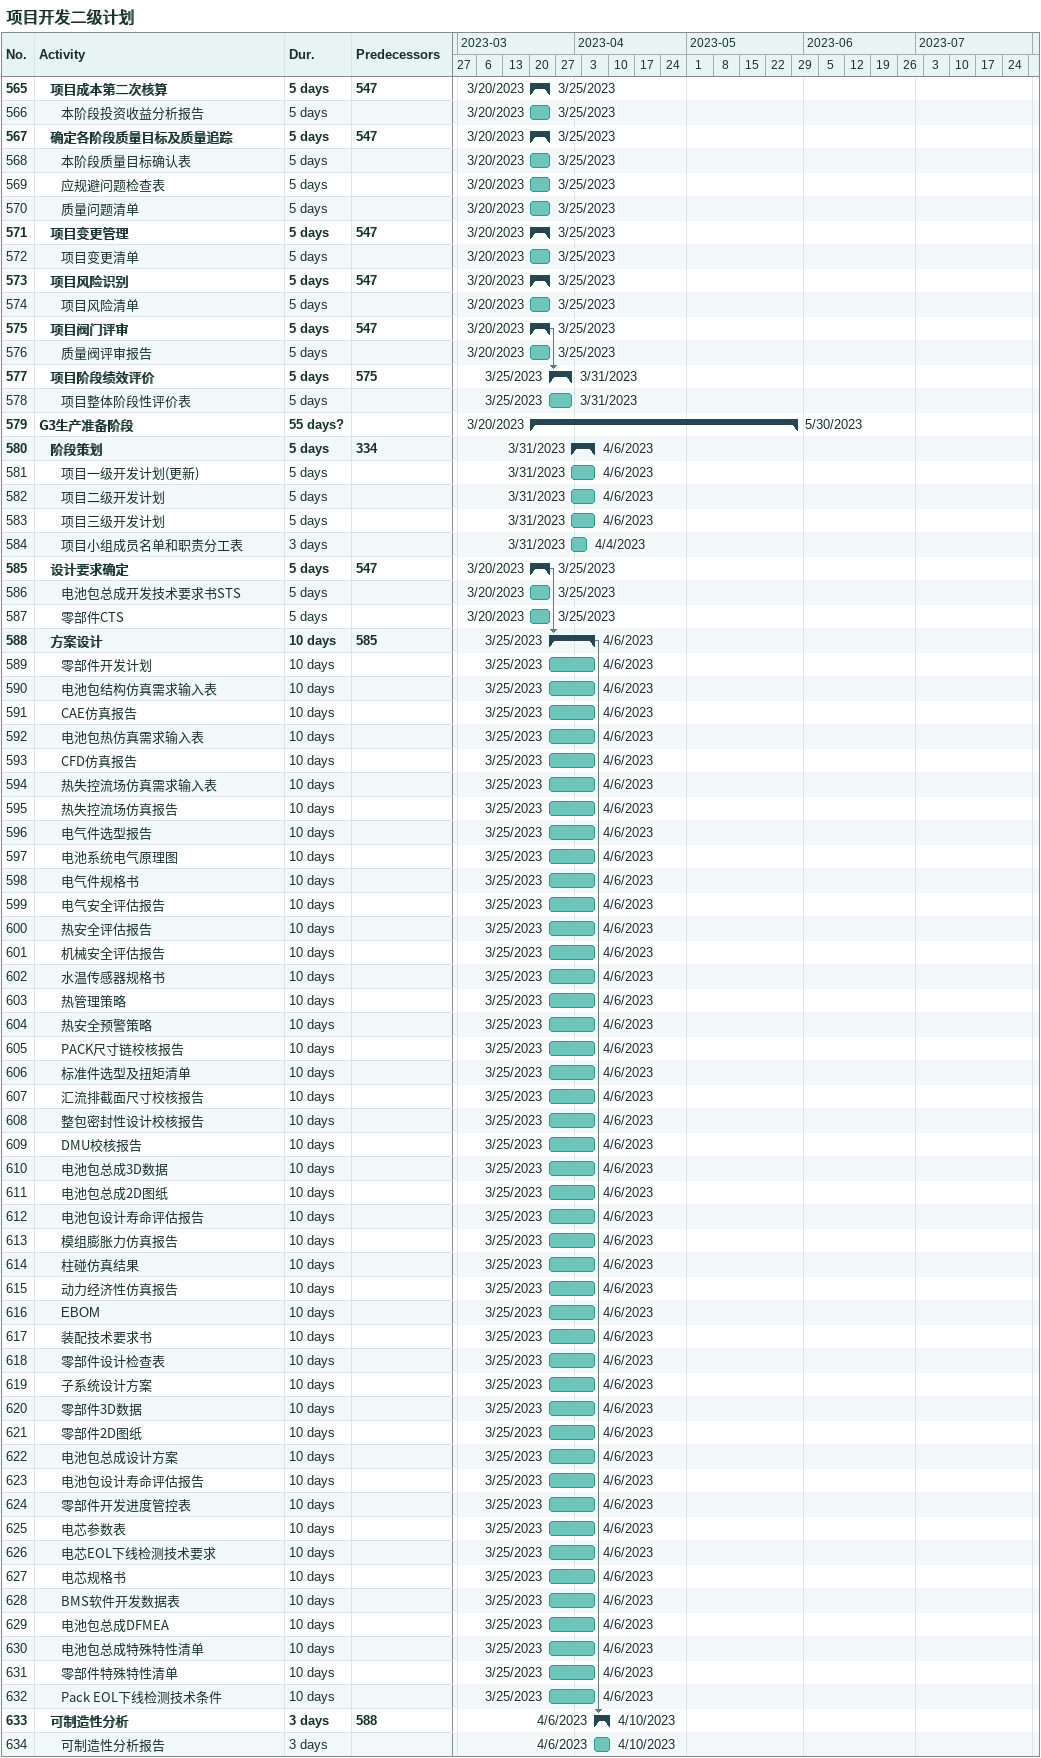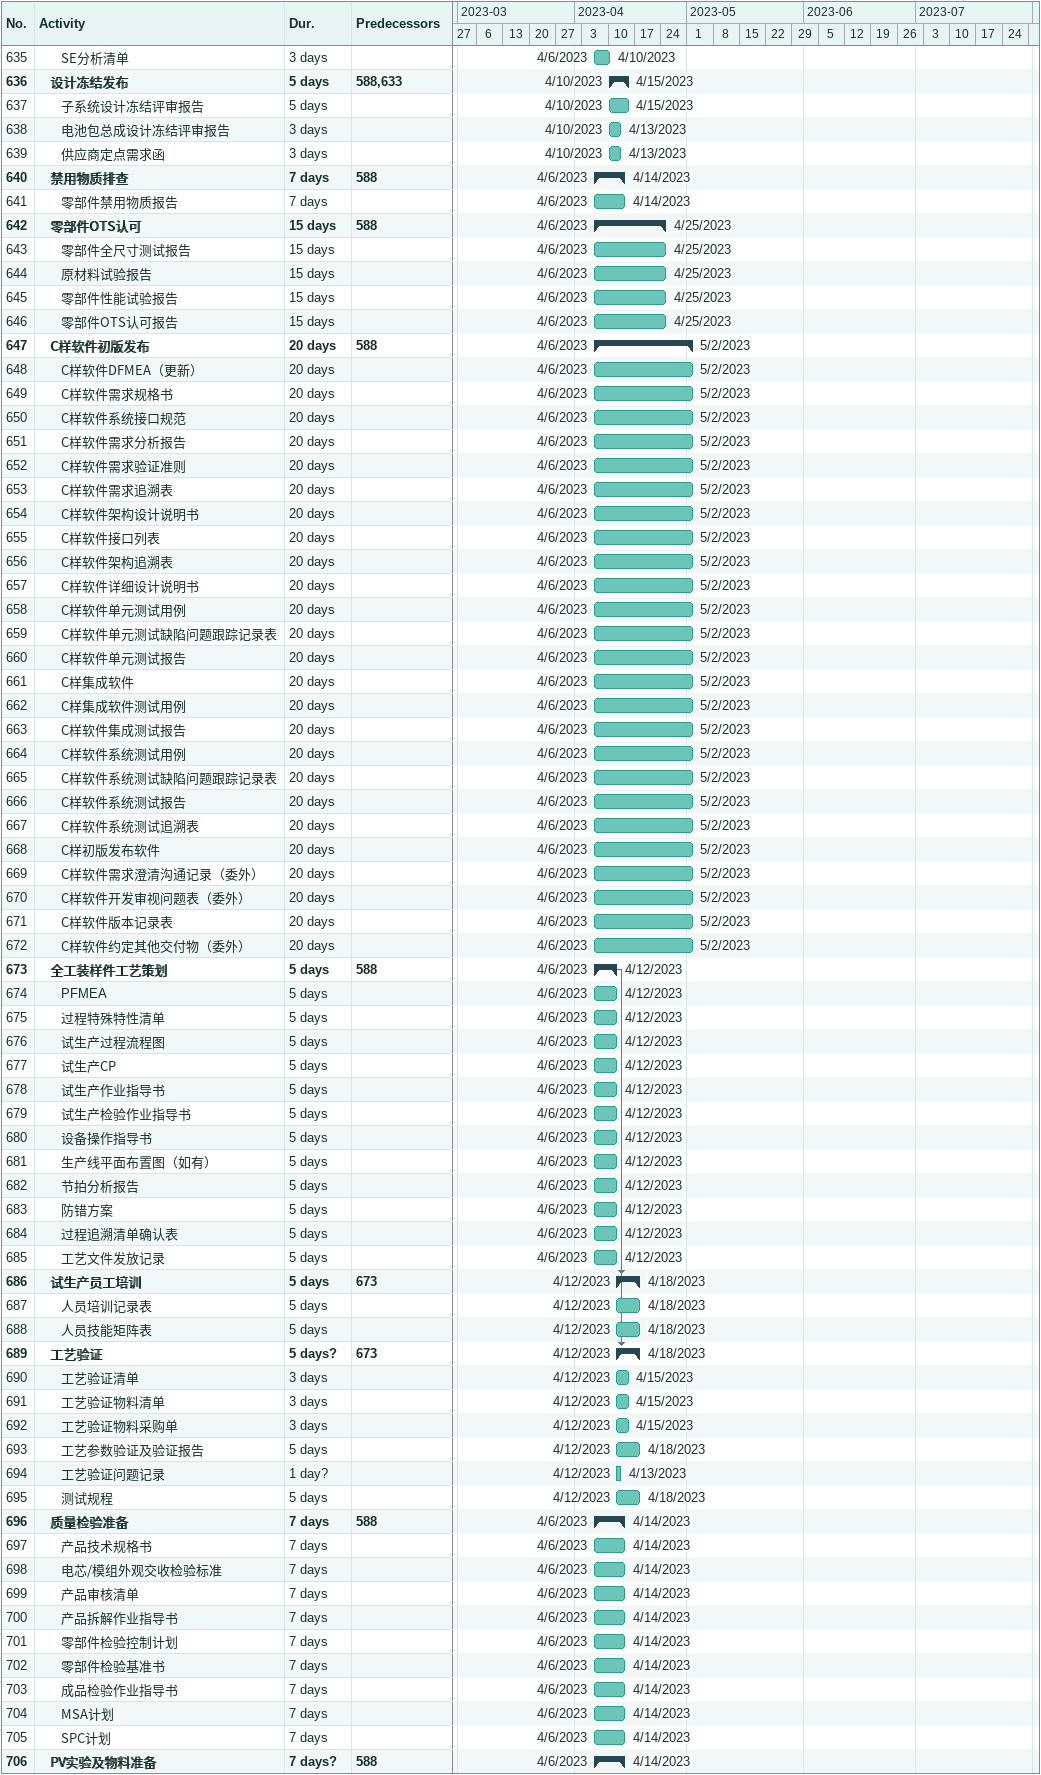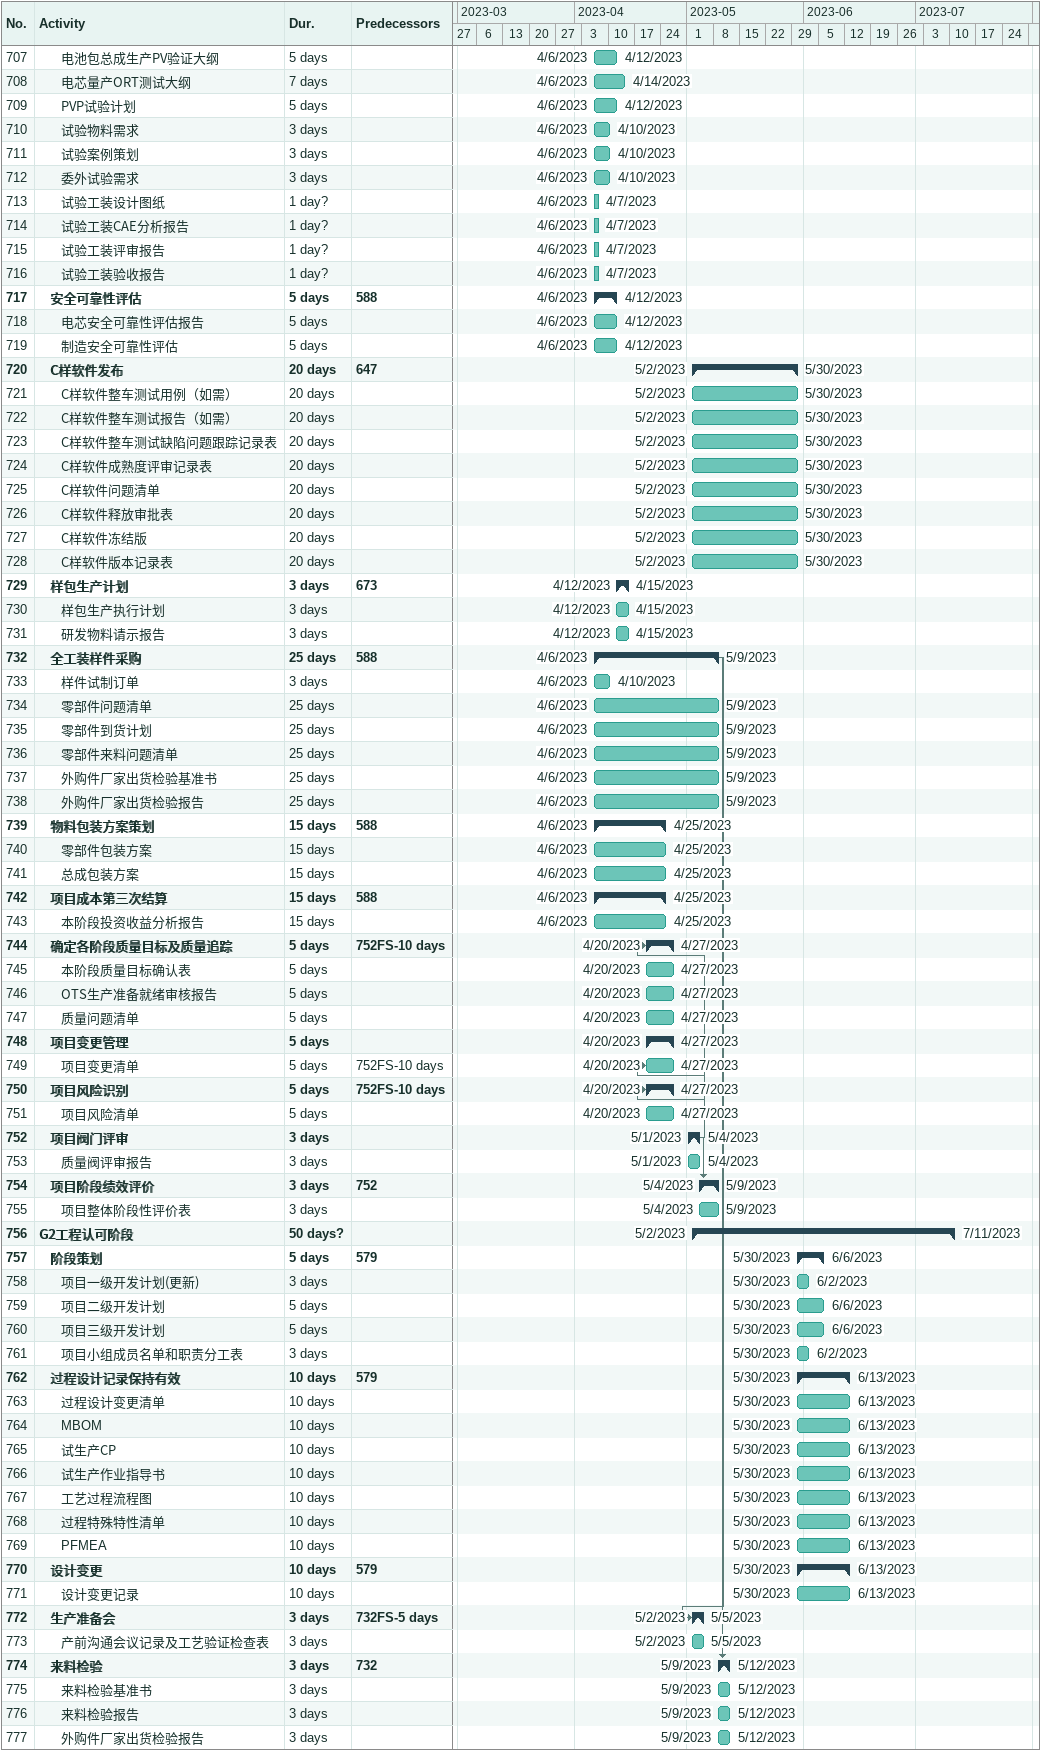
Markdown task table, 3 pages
项目开发二级计划

| ID | Level | Task | Duration | Start | Finish | Predecessors |
|---|---|---|---|---|---|---|
| 565 | 2 | **项目成本第二次核算** | 5d | 2023-03-20 | 2023-03-25 | 547 |
| 566 | 3 | 本阶段投资收益分析报告 | 5d | 2023-03-20 | 2023-03-25 |  |
| 567 | 2 | **确定各阶段质量目标及质量追踪** | 5d | 2023-03-20 | 2023-03-25 | 547 |
| 568 | 3 | 本阶段质量目标确认表 | 5d | 2023-03-20 | 2023-03-25 |  |
| 569 | 3 | 应规避问题检查表 | 5d | 2023-03-20 | 2023-03-25 |  |
| 570 | 3 | 质量问题清单 | 5d | 2023-03-20 | 2023-03-25 |  |
| 571 | 2 | **项目变更管理** | 5d | 2023-03-20 | 2023-03-25 | 547 |
| 572 | 3 | 项目变更清单 | 5d | 2023-03-20 | 2023-03-25 |  |
| 573 | 2 | **项目风险识别** | 5d | 2023-03-20 | 2023-03-25 | 547 |
| 574 | 3 | 项目风险清单 | 5d | 2023-03-20 | 2023-03-25 |  |
| 575 | 2 | **项目阀门评审** | 5d | 2023-03-20 | 2023-03-25 | 547 |
| 576 | 3 | 质量阀评审报告 | 5d | 2023-03-20 | 2023-03-25 |  |
| 577 | 2 | **项目阶段绩效评价** | 5d | 2023-03-25 | 2023-03-31 | 575 |
| 578 | 3 | 项目整体阶段性评价表 | 5d | 2023-03-25 | 2023-03-31 |  |
| 579 | 1 | **G3生产准备阶段** | 55d? | 2023-03-20 | 2023-05-30 |  |
| 580 | 2 | **阶段策划** | 5d | 2023-03-31 | 2023-04-06 | 334 |
| 581 | 3 | 项目一级开发计划(更新) | 5d | 2023-03-31 | 2023-04-06 |  |
| 582 | 3 | 项目二级开发计划 | 5d | 2023-03-31 | 2023-04-06 |  |
| 583 | 3 | 项目三级开发计划 | 5d | 2023-03-31 | 2023-04-06 |  |
| 584 | 3 | 项目小组成员名单和职责分工表 | 3d | 2023-03-31 | 2023-04-04 |  |
| 585 | 2 | **设计要求确定** | 5d | 2023-03-20 | 2023-03-25 | 547 |
| 586 | 3 | 电池包总成开发技术要求书STS | 5d | 2023-03-20 | 2023-03-25 |  |
| 587 | 3 | 零部件CTS | 5d | 2023-03-20 | 2023-03-25 |  |
| 588 | 2 | **方案设计** | 10d | 2023-03-25 | 2023-04-06 | 585 |
| 589 | 3 | 零部件开发计划 | 10d | 2023-03-25 | 2023-04-06 |  |
| 590 | 3 | 电池包结构仿真需求输入表 | 10d | 2023-03-25 | 2023-04-06 |  |
| 591 | 3 | CAE仿真报告 | 10d | 2023-03-25 | 2023-04-06 |  |
| 592 | 3 | 电池包热仿真需求输入表 | 10d | 2023-03-25 | 2023-04-06 |  |
| 593 | 3 | CFD仿真报告 | 10d | 2023-03-25 | 2023-04-06 |  |
| 594 | 3 | 热失控流场仿真需求输入表 | 10d | 2023-03-25 | 2023-04-06 |  |
| 595 | 3 | 热失控流场仿真报告 | 10d | 2023-03-25 | 2023-04-06 |  |
| 596 | 3 | 电气件选型报告 | 10d | 2023-03-25 | 2023-04-06 |  |
| 597 | 3 | 电池系统电气原理图 | 10d | 2023-03-25 | 2023-04-06 |  |
| 598 | 3 | 电气件规格书 | 10d | 2023-03-25 | 2023-04-06 |  |
| 599 | 3 | 电气安全评估报告 | 10d | 2023-03-25 | 2023-04-06 |  |
| 600 | 3 | 热安全评估报告 | 10d | 2023-03-25 | 2023-04-06 |  |
| 601 | 3 | 机械安全评估报告 | 10d | 2023-03-25 | 2023-04-06 |  |
| 602 | 3 | 水温传感器规格书 | 10d | 2023-03-25 | 2023-04-06 |  |
| 603 | 3 | 热管理策略 | 10d | 2023-03-25 | 2023-04-06 |  |
| 604 | 3 | 热安全预警策略 | 10d | 2023-03-25 | 2023-04-06 |  |
| 605 | 3 | PACK尺寸链校核报告 | 10d | 2023-03-25 | 2023-04-06 |  |
| 606 | 3 | 标准件选型及扭矩清单 | 10d | 2023-03-25 | 2023-04-06 |  |
| 607 | 3 | 汇流排截面尺寸校核报告 | 10d | 2023-03-25 | 2023-04-06 |  |
| 608 | 3 | 整包密封性设计校核报告 | 10d | 2023-03-25 | 2023-04-06 |  |
| 609 | 3 | DMU校核报告 | 10d | 2023-03-25 | 2023-04-06 |  |
| 610 | 3 | 电池包总成3D数据 | 10d | 2023-03-25 | 2023-04-06 |  |
| 611 | 3 | 电池包总成2D图纸 | 10d | 2023-03-25 | 2023-04-06 |  |
| 612 | 3 | 电池包设计寿命评估报告 | 10d | 2023-03-25 | 2023-04-06 |  |
| 613 | 3 | 模组膨胀力仿真报告 | 10d | 2023-03-25 | 2023-04-06 |  |
| 614 | 3 | 柱碰仿真结果 | 10d | 2023-03-25 | 2023-04-06 |  |
| 615 | 3 | 动力经济性仿真报告 | 10d | 2023-03-25 | 2023-04-06 |  |
| 616 | 3 | EBOM | 10d | 2023-03-25 | 2023-04-06 |  |
| 617 | 3 | 装配技术要求书 | 10d | 2023-03-25 | 2023-04-06 |  |
| 618 | 3 | 零部件设计检查表 | 10d | 2023-03-25 | 2023-04-06 |  |
| 619 | 3 | 子系统设计方案 | 10d | 2023-03-25 | 2023-04-06 |  |
| 620 | 3 | 零部件3D数据 | 10d | 2023-03-25 | 2023-04-06 |  |
| 621 | 3 | 零部件2D图纸 | 10d | 2023-03-25 | 2023-04-06 |  |
| 622 | 3 | 电池包总成设计方案 | 10d | 2023-03-25 | 2023-04-06 |  |
| 623 | 3 | 电池包设计寿命评估报告 | 10d | 2023-03-25 | 2023-04-06 |  |
| 624 | 3 | 零部件开发进度管控表 | 10d | 2023-03-25 | 2023-04-06 |  |
| 625 | 3 | 电芯参数表 | 10d | 2023-03-25 | 2023-04-06 |  |
| 626 | 3 | 电芯EOL下线检测技术要求 | 10d | 2023-03-25 | 2023-04-06 |  |
| 627 | 3 | 电芯规格书 | 10d | 2023-03-25 | 2023-04-06 |  |
| 628 | 3 | BMS软件开发数据表 | 10d | 2023-03-25 | 2023-04-06 |  |
| 629 | 3 | 电池包总成DFMEA | 10d | 2023-03-25 | 2023-04-06 |  |
| 630 | 3 | 电池包总成特殊特性清单 | 10d | 2023-03-25 | 2023-04-06 |  |
| 631 | 3 | 零部件特殊特性清单 | 10d | 2023-03-25 | 2023-04-06 |  |
| 632 | 3 | Pack EOL下线检测技术条件 | 10d | 2023-03-25 | 2023-04-06 |  |
| 633 | 2 | **可制造性分析** | 3d | 2023-04-06 | 2023-04-10 | 588 |
| 634 | 3 | 可制造性分析报告 | 3d | 2023-04-06 | 2023-04-10 |  |
| 635 | 3 | SE分析清单 | 3d | 2023-04-06 | 2023-04-10 |  |
| 636 | 2 | **设计冻结发布** | 5d | 2023-04-10 | 2023-04-15 | 588, 633 |
| 637 | 3 | 子系统设计冻结评审报告 | 5d | 2023-04-10 | 2023-04-15 |  |
| 638 | 3 | 电池包总成设计冻结评审报告 | 3d | 2023-04-10 | 2023-04-13 |  |
| 639 | 3 | 供应商定点需求函 | 3d | 2023-04-10 | 2023-04-13 |  |
| 640 | 2 | **禁用物质排查** | 7d | 2023-04-06 | 2023-04-14 | 588 |
| 641 | 3 | 零部件禁用物质报告 | 7d | 2023-04-06 | 2023-04-14 |  |
| 642 | 2 | **零部件OTS认可** | 15d | 2023-04-06 | 2023-04-25 | 588 |
| 643 | 3 | 零部件全尺寸测试报告 | 15d | 2023-04-06 | 2023-04-25 |  |
| 644 | 3 | 原材料试验报告 | 15d | 2023-04-06 | 2023-04-25 |  |
| 645 | 3 | 零部件性能试验报告 | 15d | 2023-04-06 | 2023-04-25 |  |
| 646 | 3 | 零部件OTS认可报告 | 15d | 2023-04-06 | 2023-04-25 |  |
| 647 | 2 | **C样软件初版发布** | 20d | 2023-04-06 | 2023-05-02 | 588 |
| 648 | 3 | C样软件DFMEA（更新） | 20d | 2023-04-06 | 2023-05-02 |  |
| 649 | 3 | C样软件需求规格书 | 20d | 2023-04-06 | 2023-05-02 |  |
| 650 | 3 | C样软件系统接口规范 | 20d | 2023-04-06 | 2023-05-02 |  |
| 651 | 3 | C样软件需求分析报告 | 20d | 2023-04-06 | 2023-05-02 |  |
| 652 | 3 | C样软件需求验证准则 | 20d | 2023-04-06 | 2023-05-02 |  |
| 653 | 3 | C样软件需求追溯表 | 20d | 2023-04-06 | 2023-05-02 |  |
| 654 | 3 | C样软件架构设计说明书 | 20d | 2023-04-06 | 2023-05-02 |  |
| 655 | 3 | C样软件接口列表 | 20d | 2023-04-06 | 2023-05-02 |  |
| 656 | 3 | C样软件架构追溯表 | 20d | 2023-04-06 | 2023-05-02 |  |
| 657 | 3 | C样软件详细设计说明书 | 20d | 2023-04-06 | 2023-05-02 |  |
| 658 | 3 | C样软件单元测试用例 | 20d | 2023-04-06 | 2023-05-02 |  |
| 659 | 3 | C样软件单元测试缺陷问题跟踪记录表 | 20d | 2023-04-06 | 2023-05-02 |  |
| 660 | 3 | C样软件单元测试报告 | 20d | 2023-04-06 | 2023-05-02 |  |
| 661 | 3 | C样集成软件 | 20d | 2023-04-06 | 2023-05-02 |  |
| 662 | 3 | C样集成软件测试用例 | 20d | 2023-04-06 | 2023-05-02 |  |
| 663 | 3 | C样软件集成测试报告 | 20d | 2023-04-06 | 2023-05-02 |  |
| 664 | 3 | C样软件系统测试用例 | 20d | 2023-04-06 | 2023-05-02 |  |
| 665 | 3 | C样软件系统测试缺陷问题跟踪记录表 | 20d | 2023-04-06 | 2023-05-02 |  |
| 666 | 3 | C样软件系统测试报告 | 20d | 2023-04-06 | 2023-05-02 |  |
| 667 | 3 | C样软件系统测试追溯表 | 20d | 2023-04-06 | 2023-05-02 |  |
| 668 | 3 | C样初版发布软件 | 20d | 2023-04-06 | 2023-05-02 |  |
| 669 | 3 | C样软件需求澄清沟通记录（委外） | 20d | 2023-04-06 | 2023-05-02 |  |
| 670 | 3 | C样软件开发审视问题表（委外） | 20d | 2023-04-06 | 2023-05-02 |  |
| 671 | 3 | C样软件版本记录表 | 20d | 2023-04-06 | 2023-05-02 |  |
| 672 | 3 | C样软件约定其他交付物（委外） | 20d | 2023-04-06 | 2023-05-02 |  |
| 673 | 2 | **全工装样件工艺策划** | 5d | 2023-04-06 | 2023-04-12 | 588 |
| 674 | 3 | PFMEA | 5d | 2023-04-06 | 2023-04-12 |  |
| 675 | 3 | 过程特殊特性清单 | 5d | 2023-04-06 | 2023-04-12 |  |
| 676 | 3 | 试生产过程流程图 | 5d | 2023-04-06 | 2023-04-12 |  |
| 677 | 3 | 试生产CP | 5d | 2023-04-06 | 2023-04-12 |  |
| 678 | 3 | 试生产作业指导书 | 5d | 2023-04-06 | 2023-04-12 |  |
| 679 | 3 | 试生产检验作业指导书 | 5d | 2023-04-06 | 2023-04-12 |  |
| 680 | 3 | 设备操作指导书 | 5d | 2023-04-06 | 2023-04-12 |  |
| 681 | 3 | 生产线平面布置图（如有） | 5d | 2023-04-06 | 2023-04-12 |  |
| 682 | 3 | 节拍分析报告 | 5d | 2023-04-06 | 2023-04-12 |  |
| 683 | 3 | 防错方案 | 5d | 2023-04-06 | 2023-04-12 |  |
| 684 | 3 | 过程追溯清单确认表 | 5d | 2023-04-06 | 2023-04-12 |  |
| 685 | 3 | 工艺文件发放记录 | 5d | 2023-04-06 | 2023-04-12 |  |
| 686 | 2 | **试生产员工培训** | 5d | 2023-04-12 | 2023-04-18 | 673 |
| 687 | 3 | 人员培训记录表 | 5d | 2023-04-12 | 2023-04-18 |  |
| 688 | 3 | 人员技能矩阵表 | 5d | 2023-04-12 | 2023-04-18 |  |
| 689 | 2 | **工艺验证** | 5d? | 2023-04-12 | 2023-04-18 | 673 |
| 690 | 3 | 工艺验证清单 | 3d | 2023-04-12 | 2023-04-15 |  |
| 691 | 3 | 工艺验证物料清单 | 3d | 2023-04-12 | 2023-04-15 |  |
| 692 | 3 | 工艺验证物料采购单 | 3d | 2023-04-12 | 2023-04-15 |  |
| 693 | 3 | 工艺参数验证及验证报告 | 5d | 2023-04-12 | 2023-04-18 |  |
| 694 | 3 | 工艺验证问题记录 | 1d? | 2023-04-12 | 2023-04-13 |  |
| 695 | 3 | 测试规程 | 5d | 2023-04-12 | 2023-04-18 |  |
| 696 | 2 | **质量检验准备** | 7d | 2023-04-06 | 2023-04-14 | 588 |
| 697 | 3 | 产品技术规格书 | 7d | 2023-04-06 | 2023-04-14 |  |
| 698 | 3 | 电芯/模组外观交收检验标准 | 7d | 2023-04-06 | 2023-04-14 |  |
| 699 | 3 | 产品审核清单 | 7d | 2023-04-06 | 2023-04-14 |  |
| 700 | 3 | 产品拆解作业指导书 | 7d | 2023-04-06 | 2023-04-14 |  |
| 701 | 3 | 零部件检验控制计划 | 7d | 2023-04-06 | 2023-04-14 |  |
| 702 | 3 | 零部件检验基准书 | 7d | 2023-04-06 | 2023-04-14 |  |
| 703 | 3 | 成品检验作业指导书 | 7d | 2023-04-06 | 2023-04-14 |  |
| 704 | 3 | MSA计划 | 7d | 2023-04-06 | 2023-04-14 |  |
| 705 | 3 | SPC计划 | 7d | 2023-04-06 | 2023-04-14 |  |
| 706 | 2 | **PV实验及物料准备** | 7d? | 2023-04-06 | 2023-04-14 | 588 |
| 707 | 3 | 电池包总成生产PV验证大纲 | 5d | 2023-04-06 | 2023-04-12 |  |
| 708 | 3 | 电芯量产ORT测试大纲 | 7d | 2023-04-06 | 2023-04-14 |  |
| 709 | 3 | PVP试验计划 | 5d | 2023-04-06 | 2023-04-12 |  |
| 710 | 3 | 试验物料需求 | 3d | 2023-04-06 | 2023-04-10 |  |
| 711 | 3 | 试验案例策划 | 3d | 2023-04-06 | 2023-04-10 |  |
| 712 | 3 | 委外试验需求 | 3d | 2023-04-06 | 2023-04-10 |  |
| 713 | 3 | 试验工装设计图纸 | 1d? | 2023-04-06 | 2023-04-07 |  |
| 714 | 3 | 试验工装CAE分析报告 | 1d? | 2023-04-06 | 2023-04-07 |  |
| 715 | 3 | 试验工装评审报告 | 1d? | 2023-04-06 | 2023-04-07 |  |
| 716 | 3 | 试验工装验收报告 | 1d? | 2023-04-06 | 2023-04-07 |  |
| 717 | 2 | **安全可靠性评估** | 5d | 2023-04-06 | 2023-04-12 | 588 |
| 718 | 3 | 电芯安全可靠性评估报告 | 5d | 2023-04-06 | 2023-04-12 |  |
| 719 | 3 | 制造安全可靠性评估 | 5d | 2023-04-06 | 2023-04-12 |  |
| 720 | 2 | **C样软件发布** | 20d | 2023-05-02 | 2023-05-30 | 647 |
| 721 | 3 | C样软件整车测试用例（如需） | 20d | 2023-05-02 | 2023-05-30 |  |
| 722 | 3 | C样软件整车测试报告（如需） | 20d | 2023-05-02 | 2023-05-30 |  |
| 723 | 3 | C样软件整车测试缺陷问题跟踪记录表 | 20d | 2023-05-02 | 2023-05-30 |  |
| 724 | 3 | C样软件成熟度评审记录表 | 20d | 2023-05-02 | 2023-05-30 |  |
| 725 | 3 | C样软件问题清单 | 20d | 2023-05-02 | 2023-05-30 |  |
| 726 | 3 | C样软件释放审批表 | 20d | 2023-05-02 | 2023-05-30 |  |
| 727 | 3 | C样软件冻结版 | 20d | 2023-05-02 | 2023-05-30 |  |
| 728 | 3 | C样软件版本记录表 | 20d | 2023-05-02 | 2023-05-30 |  |
| 729 | 2 | **样包生产计划** | 3d | 2023-04-12 | 2023-04-15 | 673 |
| 730 | 3 | 样包生产执行计划 | 3d | 2023-04-12 | 2023-04-15 |  |
| 731 | 3 | 研发物料请示报告 | 3d | 2023-04-12 | 2023-04-15 |  |
| 732 | 2 | **全工装样件采购** | 25d | 2023-04-06 | 2023-05-09 | 588 |
| 733 | 3 | 样件试制订单 | 3d | 2023-04-06 | 2023-04-10 |  |
| 734 | 3 | 零部件问题清单 | 25d | 2023-04-06 | 2023-05-09 |  |
| 735 | 3 | 零部件到货计划 | 25d | 2023-04-06 | 2023-05-09 |  |
| 736 | 3 | 零部件来料问题清单 | 25d | 2023-04-06 | 2023-05-09 |  |
| 737 | 3 | 外购件厂家出货检验基准书 | 25d | 2023-04-06 | 2023-05-09 |  |
| 738 | 3 | 外购件厂家出货检验报告 | 25d | 2023-04-06 | 2023-05-09 |  |
| 739 | 2 | **物料包装方案策划** | 15d | 2023-04-06 | 2023-04-25 | 588 |
| 740 | 3 | 零部件包装方案 | 15d | 2023-04-06 | 2023-04-25 |  |
| 741 | 3 | 总成包装方案 | 15d | 2023-04-06 | 2023-04-25 |  |
| 742 | 2 | **项目成本第三次结算** | 15d | 2023-04-06 | 2023-04-25 | 588 |
| 743 | 3 | 本阶段投资收益分析报告 | 15d | 2023-04-06 | 2023-04-25 |  |
| 744 | 2 | **确定各阶段质量目标及质量追踪** | 5d | 2023-04-20 | 2023-04-27 | 752FS-10d |
| 745 | 3 | 本阶段质量目标确认表 | 5d | 2023-04-20 | 2023-04-27 |  |
| 746 | 3 | OTS生产准备就绪审核报告 | 5d | 2023-04-20 | 2023-04-27 |  |
| 747 | 3 | 质量问题清单 | 5d | 2023-04-20 | 2023-04-27 |  |
| 748 | 2 | **项目变更管理** | 5d | 2023-04-20 | 2023-04-27 |  |
| 749 | 3 | 项目变更清单 | 5d | 2023-04-20 | 2023-04-27 | 752FS-10d |
| 750 | 2 | **项目风险识别** | 5d | 2023-04-20 | 2023-04-27 | 752FS-10d |
| 751 | 3 | 项目风险清单 | 5d | 2023-04-20 | 2023-04-27 |  |
| 752 | 2 | **项目阀门评审** | 3d | 2023-05-01 | 2023-05-04 |  |
| 753 | 3 | 质量阀评审报告 | 3d | 2023-05-01 | 2023-05-04 |  |
| 754 | 2 | **项目阶段绩效评价** | 3d | 2023-05-04 | 2023-05-09 | 752 |
| 755 | 3 | 项目整体阶段性评价表 | 3d | 2023-05-04 | 2023-05-09 |  |
| 756 | 1 | **G2工程认可阶段** | 50d? | 2023-05-02 | 2023-07-11 |  |
| 757 | 2 | **阶段策划** | 5d | 2023-05-30 | 2023-06-06 | 579 |
| 758 | 3 | 项目一级开发计划(更新) | 3d | 2023-05-30 | 2023-06-02 |  |
| 759 | 3 | 项目二级开发计划 | 5d | 2023-05-30 | 2023-06-06 |  |
| 760 | 3 | 项目三级开发计划 | 5d | 2023-05-30 | 2023-06-06 |  |
| 761 | 3 | 项目小组成员名单和职责分工表 | 3d | 2023-05-30 | 2023-06-02 |  |
| 762 | 2 | **过程设计记录保持有效** | 10d | 2023-05-30 | 2023-06-13 | 579 |
| 763 | 3 | 过程设计变更清单 | 10d | 2023-05-30 | 2023-06-13 |  |
| 764 | 3 | MBOM | 10d | 2023-05-30 | 2023-06-13 |  |
| 765 | 3 | 试生产CP | 10d | 2023-05-30 | 2023-06-13 |  |
| 766 | 3 | 试生产作业指导书 | 10d | 2023-05-30 | 2023-06-13 |  |
| 767 | 3 | 工艺过程流程图 | 10d | 2023-05-30 | 2023-06-13 |  |
| 768 | 3 | 过程特殊特性清单 | 10d | 2023-05-30 | 2023-06-13 |  |
| 769 | 3 | PFMEA | 10d | 2023-05-30 | 2023-06-13 |  |
| 770 | 2 | **设计变更** | 10d | 2023-05-30 | 2023-06-13 | 579 |
| 771 | 3 | 设计变更记录 | 10d | 2023-05-30 | 2023-06-13 |  |
| 772 | 2 | **生产准备会** | 3d | 2023-05-02 | 2023-05-05 | 732FS-5d |
| 773 | 3 | 产前沟通会议记录及工艺验证检查表 | 3d | 2023-05-02 | 2023-05-05 |  |
| 774 | 2 | **来料检验** | 3d | 2023-05-09 | 2023-05-12 | 732 |
| 775 | 3 | 来料检验基准书 | 3d | 2023-05-09 | 2023-05-12 |  |
| 776 | 3 | 来料检验报告 | 3d | 2023-05-09 | 2023-05-12 |  |
| 777 | 3 | 外购件厂家出货检验报告 | 3d | 2023-05-09 | 2023-05-12 |  |
